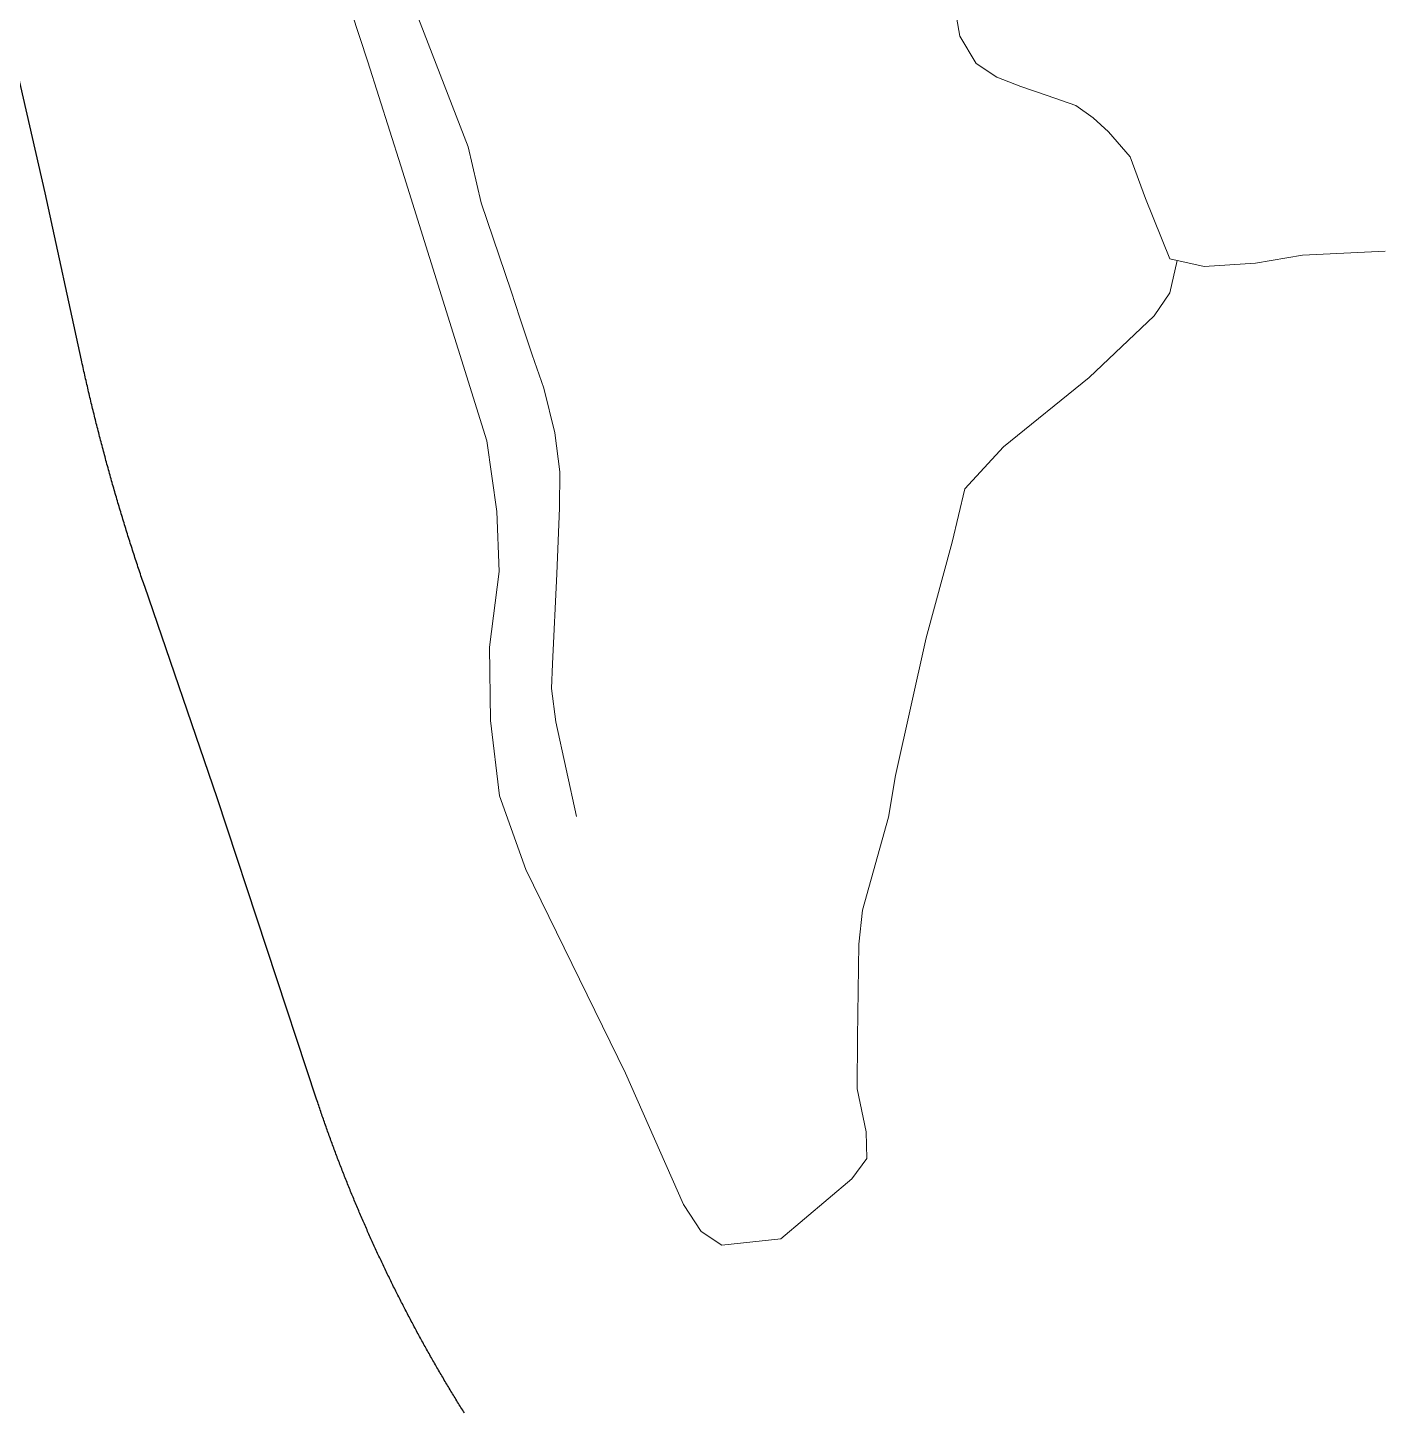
# Model space of a CAD drawing. Header units: millimetres. Extents: x 341818 to 347703, y 7370458 to 7377443.
# Drawn here: x 342969 to 343537, y 7372890 to 7373469 of the extents above; entities that cross this region are included whole.
import ezdxf

# ---------------------------------------------------------------- set-up
doc = ezdxf.new("R2010")
doc.units = ezdxf.units.MM
doc.linetypes.add('Indefinido', pattern=[10, 3.5, -1, 1, -1, 3.5])
for name, color, linetype, lineweight in [('AVENIDA VISCONDE DE ARARUAMA - 08_01_2021 - FERMOM_227', 1, 'Continuous', 18), ('MCT -  RUA PADRE LÉO COMISSARI', 1, 'Continuous', 18), ('MCT -  TV. JOÃO AUGUSTO BECKER', 7, 'Continuous', 18), ('RUA WASHINGTON LUIS - 08_01_2021 - FERMOM_207', 7, 'Indefinido', 18)]:
    doc.layers.add(name, color=color, linetype=linetype, lineweight=lineweight)
doc.layers.add('MONTANHÃO', color=220, linetype='Continuous')

msp = doc.modelspace()

# ---------------------------------------------------------------- linework, layer by layer
at = {"layer": 'AVENIDA VISCONDE DE ARARUAMA - 08_01_2021 - FERMOM_227', "linetype": 'ByBlock'}
msp.add_lwpolyline([(343357.18, 7373473.58), (343358.66, 7373465.63), (343365.48, 7373454.3), (343374.05, 7373448.57), (343384.19, 7373444.57), (343395.15, 7373440.9), (343407.17, 7373436.73), (343414.39, 7373431.5), (343420.86, 7373425.61), (343429.85, 7373415.25), (343436.28, 7373397.85), (343446.45, 7373372.64), (343460.76, 7373369.37), (343482.22, 7373370.7), (343501.88, 7373374.11), (343536.59, 7373375.84)], dxfattribs=at)
at = {"layer": 'MCT -  RUA PADRE LÉO COMISSARI', "linetype": 'ByBlock'}
msp.add_lwpolyline([(343131.2, 7373475.64), (343152.94, 7373419.38), (343158.39, 7373395.98), (343170.88, 7373359.02), (343174.57, 7373347.96), (343179.72, 7373332.45), (343184.52, 7373318.51), (343189.14, 7373299.76), (343191.21, 7373283.5), (343191.15, 7373268.47), (343189.97, 7373240.91), (343188.28, 7373203.16), (343187.82, 7373192.87), (343189.67, 7373178.97), (343198.3, 7373139.42)], dxfattribs=at)
at = {"layer": 'MCT -  TV. JOÃO AUGUSTO BECKER', "linetype": 'ByBlock'}
msp.add_lwpolyline([(342978.3, 7373882.08), (342986.58, 7373857.63), (343004.44, 7373823.69), (343038.92, 7373758.92), (343045.66, 7373744.82), (343047.22, 7373715.2), (343053.82, 7373652.9), (343059.2, 7373623.22), (343066.13, 7373591.57), (343110.95, 7373454.9), (343124.83, 7373411.44), (343160.81, 7373296.48), (343164.89, 7373266.99), (343165.89, 7373241.85), (343161.91, 7373210.18), (343162.31, 7373179.52), (343166.01, 7373148.08), (343177.12, 7373117.2), (343218.79, 7373032.06), (343242.96, 7372977.1), (343250.39, 7372965.88), (343259.11, 7372960.1)], dxfattribs=at)
at = {"layer": 'MONTANHÃO'}
msp.add_lwpolyline([(343151.36, 7372889.98), (343151, 7372890.55), (343150.65, 7372891.12), (343150.29, 7372891.69), (343149.93, 7372892.26), (343149.58, 7372892.83), (343149.22, 7372893.4), (343148.87, 7372893.97), (343148.52, 7372894.55), (343148.16, 7372895.12), (343147.81, 7372895.69), (343147.46, 7372896.27), (343147.11, 7372896.84), (343146.76, 7372897.41), (343146.41, 7372897.99), (343146.06, 7372898.56), (343145.71, 7372899.14), (343145.37, 7372899.72), (343145.02, 7372900.29), (343144.67, 7372900.87), (343144.33, 7372901.45), (343143.98, 7372902.02), (343143.64, 7372902.6), (343143.29, 7372903.18), (343142.95, 7372903.76), (343142.61, 7372904.34), (343142.27, 7372904.92), (343141.92, 7372905.5), (343141.58, 7372906.08), (343141.24, 7372906.66), (343140.91, 7372907.24), (343140.57, 7372907.82), (343140.23, 7372908.41), (343139.89, 7372908.99), (343139.55, 7372909.57), (343139.22, 7372910.15), (343138.88, 7372910.74), (343138.55, 7372911.32), (343138.22, 7372911.9), (343137.88, 7372912.49), (343137.55, 7372913.07), (343137.22, 7372913.66), (343136.89, 7372914.24), (343136.56, 7372914.83), (343136.23, 7372915.42), (343135.9, 7372916), (343135.57, 7372916.59), (343135.24, 7372917.18), (343134.91, 7372917.77), (343134.59, 7372918.35), (343134.26, 7372918.94), (343133.93, 7372919.53), (343133.61, 7372920.12), (343133.28, 7372920.71), (343132.96, 7372921.3), (343132.64, 7372921.89), (343132.32, 7372922.48), (343132, 7372923.07), (343131.67, 7372923.67), (343131.35, 7372924.26), (343131.03, 7372924.85), (343130.72, 7372925.44), (343130.4, 7372926.04), (343130.08, 7372926.63), (343129.76, 7372927.22), (343129.45, 7372927.82), (343129.13, 7372928.41), (343128.82, 7372929.01), (343128.5, 7372929.6), (343128.19, 7372930.2), (343127.88, 7372930.79), (343127.56, 7372931.39), (343127.25, 7372931.98), (343126.94, 7372932.58), (343126.63, 7372933.18), (343126.32, 7372933.78), (343126.01, 7372934.37), (343125.71, 7372934.97), (343125.4, 7372935.57), (343125.09, 7372936.17), (343124.79, 7372936.77), (343124.48, 7372937.37), (343124.18, 7372937.97), (343123.87, 7372938.57), (343123.57, 7372939.17), (343123.27, 7372939.77), (343122.96, 7372940.37), (343122.66, 7372940.97), (343122.36, 7372941.57), (343122.06, 7372942.18), (343121.76, 7372942.78), (343121.46, 7372943.38), (343121.17, 7372943.99), (343120.87, 7372944.59), (343120.57, 7372945.19), (343120.28, 7372945.8), (343119.98, 7372946.4), (343119.69, 7372947.01), (343119.39, 7372947.61), (343119.1, 7372948.22), (343118.81, 7372948.82), (343118.51, 7372949.43), (343118.22, 7372950.04), (343117.93, 7372950.64), (343117.64, 7372951.25), (343117.35, 7372951.86), (343117.06, 7372952.47), (343116.78, 7372953.07), (343116.49, 7372953.68), (343116.2, 7372954.29), (343115.92, 7372954.9), (343115.63, 7372955.51), (343115.35, 7372956.12), (343115.06, 7372956.73), (343114.78, 7372957.34), (343114.5, 7372957.95), (343114.22, 7372958.56), (343113.94, 7372959.17), (343113.66, 7372959.79), (343113.38, 7372960.4), (343113.1, 7372961.01), (343112.82, 7372961.62), (343112.54, 7372962.24), (343112.26, 7372962.85), (343111.99, 7372963.46), (343111.71, 7372964.08), (343111.44, 7372964.69), (343111.16, 7372965.31), (343110.89, 7372965.92), (343110.62, 7372966.54), (343110.35, 7372967.15), (343110.07, 7372967.77), (343109.8, 7372968.38), (343109.53, 7372969), (343109.26, 7372969.62), (343109, 7372970.23), (343108.73, 7372970.85), (343108.46, 7372971.47), (343108.19, 7372972.09), (343107.93, 7372972.7), (343107.66, 7372973.32), (343107.4, 7372973.94), (343107.13, 7372974.56), (343106.87, 7372975.18), (343106.61, 7372975.8), (343106.35, 7372976.42), (343106.09, 7372977.04), (343105.83, 7372977.66), (343105.57, 7372978.28), (343105.31, 7372978.9), (343105.05, 7372979.52), (343104.79, 7372980.15), (343104.54, 7372980.77), (343104.28, 7372981.39), (343104.02, 7372982.01), (343103.77, 7372982.63), (343103.52, 7372983.26), (343103.26, 7372983.88), (343103.01, 7372984.5), (343102.76, 7372985.13), (343102.51, 7372985.75), (343102.26, 7372986.38), (343102.01, 7372987), (343101.76, 7372987.63), (343101.51, 7372988.25), (343101.26, 7372988.88), (343101.01, 7372989.5), (343100.77, 7372990.13), (343100.52, 7372990.76), (343100.28, 7372991.38), (343100.03, 7372992.01), (343099.79, 7372992.64), (343099.55, 7372993.27), (343099.3, 7372993.89), (343099.06, 7372994.52), (343098.82, 7372995.15), (343098.58, 7372995.78), (343098.34, 7372996.41), (343098.1, 7372997.04), (343097.87, 7372997.67), (343097.63, 7372998.3), (343097.39, 7372998.93), (343097.16, 7372999.56), (343096.92, 7373000.19), (343096.69, 7373000.82), (343096.45, 7373001.45), (343096.22, 7373002.08), (343095.99, 7373002.71), (343095.76, 7373003.34), (343095.53, 7373003.98), (343095.3, 7373004.61), (343095.07, 7373005.24), (343094.84, 7373005.87), (343094.61, 7373006.51), (343094.38, 7373007.14), (343094.16, 7373007.77), (343093.93, 7373008.41), (343093.71, 7373009.04), (343093.48, 7373009.68), (343093.26, 7373010.31), (343093.04, 7373010.95), (343092.81, 7373011.58), (343092.59, 7373012.22), (343092.37, 7373012.85), (343092.15, 7373013.49), (343091.93, 7373014.12), (343091.71, 7373014.76), (343091.49, 7373015.4), (343091.28, 7373016.03), (343091.06, 7373016.67), (343090.84, 7373017.31), (343090.63, 7373017.94), (343090.42, 7373018.58), (343090.2, 7373019.22), (343089.99, 7373019.86), (343089.78, 7373020.5), (343089.56, 7373021.14), (343047.88, 7373147.23), (343017.62, 7373235.51), (343017.36, 7373236.27), (343017.1, 7373237.03), (343016.84, 7373237.78), (343016.58, 7373238.54), (343016.33, 7373239.3), (343016.07, 7373240.06), (343015.82, 7373240.81), (343015.56, 7373241.57), (343015.31, 7373242.33), (343015.06, 7373243.09), (343014.81, 7373243.85), (343014.56, 7373244.61), (343014.31, 7373245.37), (343014.06, 7373246.13), (343013.81, 7373246.89), (343013.56, 7373247.65), (343013.31, 7373248.41), (343013.06, 7373249.17), (343012.82, 7373249.93), (343012.57, 7373250.69), (343012.33, 7373251.45), (343012.08, 7373252.22), (343011.84, 7373252.98), (343011.6, 7373253.74), (343011.36, 7373254.5), (343011.11, 7373255.27), (343010.87, 7373256.03), (343010.63, 7373256.79), (343010.4, 7373257.55), (343010.16, 7373258.32), (343009.92, 7373259.08), (343009.68, 7373259.85), (343009.45, 7373260.61), (343009.21, 7373261.37), (343008.98, 7373262.14), (343008.74, 7373262.9), (343008.51, 7373263.67), (343008.28, 7373264.43), (343008.05, 7373265.2), (343007.82, 7373265.97), (343007.59, 7373266.73), (343007.36, 7373267.5), (343007.13, 7373268.26), (343006.9, 7373269.03), (343006.67, 7373269.8), (343006.44, 7373270.57), (343006.22, 7373271.33), (343005.99, 7373272.1), (343005.77, 7373272.87), (343005.55, 7373273.64), (343005.32, 7373274.4), (343005.1, 7373275.17), (343004.88, 7373275.94), (343004.66, 7373276.71), (343004.44, 7373277.48), (343004.22, 7373278.25), (343004, 7373279.02), (343003.78, 7373279.79), (343003.56, 7373280.56), (343003.35, 7373281.33), (343003.13, 7373282.1), (343002.92, 7373282.87), (343002.7, 7373283.64), (343002.49, 7373284.41), (343002.28, 7373285.18), (343002.06, 7373285.95), (343001.85, 7373286.72), (343001.64, 7373287.49), (343001.43, 7373288.27), (343001.22, 7373289.04), (343001.02, 7373289.81), (343000.81, 7373290.58), (343000.6, 7373291.35), (343000.39, 7373292.13), (343000.19, 7373292.9), (342999.98, 7373293.67), (342999.78, 7373294.45), (342999.58, 7373295.22), (342999.37, 7373295.99), (342999.17, 7373296.77), (342998.97, 7373297.54), (342998.77, 7373298.32), (342998.57, 7373299.09), (342998.37, 7373299.87), (342998.17, 7373300.64), (342997.98, 7373301.42), (342997.78, 7373302.19), (342997.58, 7373302.97), (342997.39, 7373303.74), (342997.19, 7373304.52), (342997, 7373305.29), (342996.81, 7373306.07), (342996.61, 7373306.85), (342996.42, 7373307.62), (342996.23, 7373308.4), (342996.04, 7373309.18), (342995.85, 7373309.95), (342995.66, 7373310.73), (342995.48, 7373311.51), (342995.29, 7373312.29), (342995.1, 7373313.06), (342994.92, 7373313.84), (342994.73, 7373314.62), (342994.55, 7373315.4), (342994.36, 7373316.18), (342994.18, 7373316.96), (342994, 7373317.73), (342993.82, 7373318.51), (342993.64, 7373319.29), (342993.46, 7373320.07), (342993.28, 7373320.85), (342993.1, 7373321.63), (342992.92, 7373322.41), (342992.75, 7373323.19), (342992.57, 7373323.97), (342992.39, 7373324.75), (342992.22, 7373325.53), (342992.05, 7373326.31), (342991.87, 7373327.09), (342991.7, 7373327.88), (342991.53, 7373328.66), (342991.36, 7373329.44), (342991.19, 7373330.22), (342975.97, 7373400.23), (342949.83, 7373514.2)], dxfattribs=at)
at = {"layer": 'RUA WASHINGTON LUIS - 08_01_2021 - FERMOM_207', "linetype": 'ByBlock'}
msp.add_lwpolyline([(343259.11, 7372960.1), (343283.73, 7372962.8), (343313.41, 7372987.82), (343319.7, 7372996.36), (343319.41, 7373007.59), (343315.66, 7373025.57), (343315.81, 7373046.99), (343316.33, 7373085.99), (343317.83, 7373100.16), (343328.82, 7373139.15), (343331.64, 7373156.55), (343344.46, 7373214.11), (343355.33, 7373254.07), (343360.7, 7373276.39), (343376.88, 7373293.91), (343412.69, 7373322.93), (343439.94, 7373348.78), (343446.48, 7373358.35), (343449.52, 7373371.93)], dxfattribs=at)

doc.saveas('drawing.dxf')
